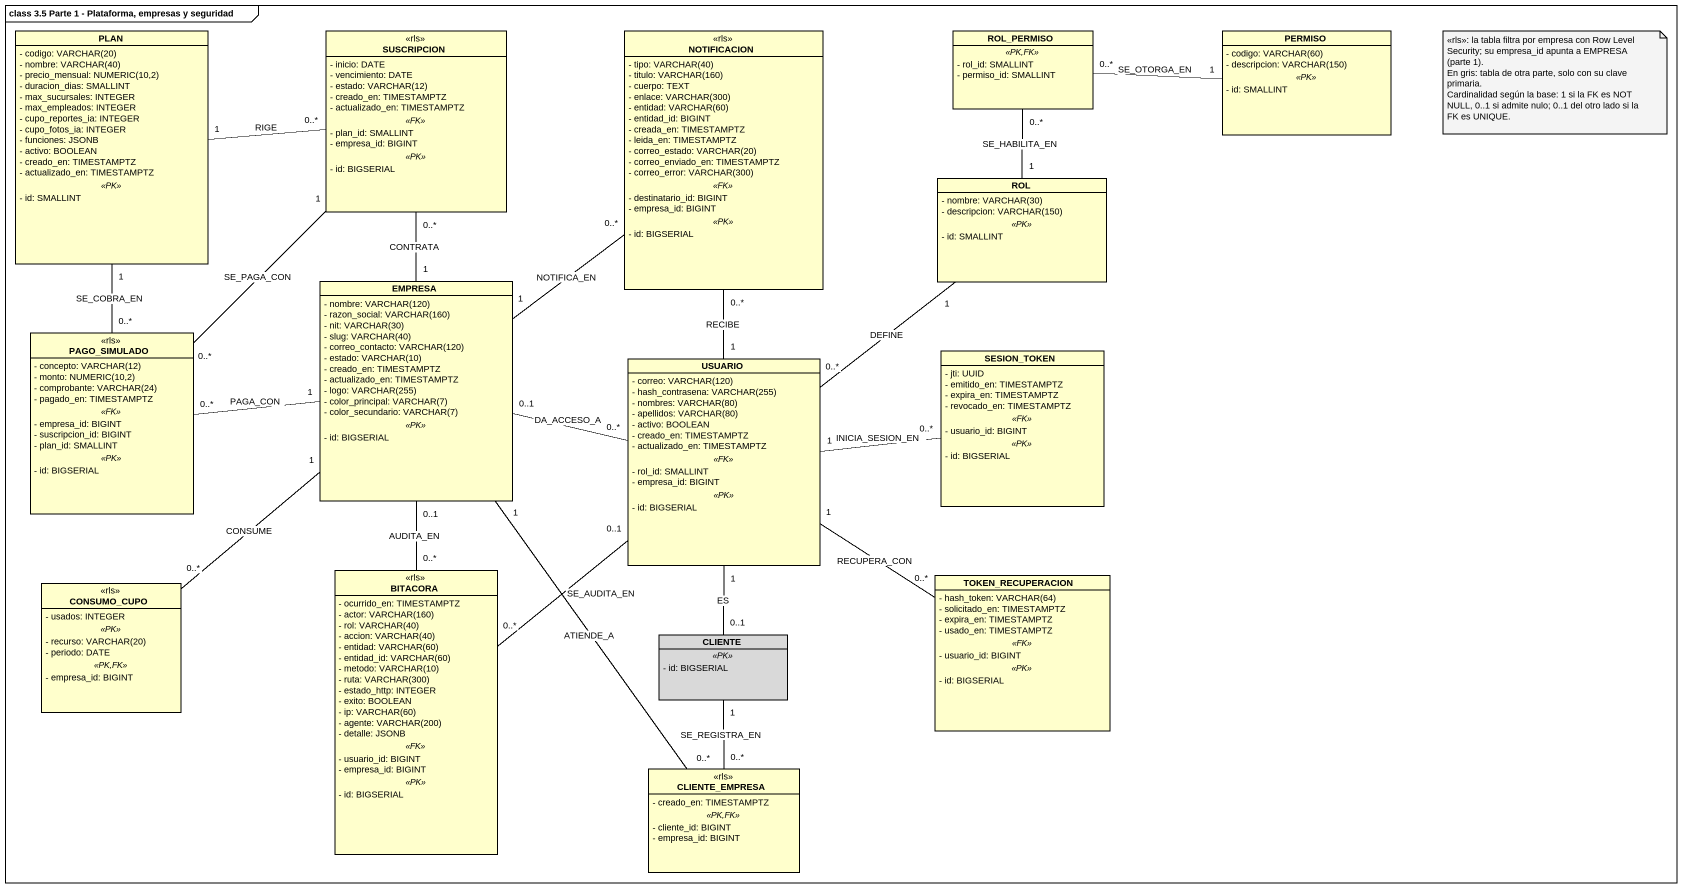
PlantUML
@startuml
mainframe class 3.5 Parte 1 - Plataforma, empresas y seguridad
hide circle
hide empty members
skinparam classAttributeIconSize 0
class PLAN {
  {field} - codigo: VARCHAR(20)
  {field} - nombre: VARCHAR(40)
  {field} - precio_mensual: NUMERIC(10,2)
  - duracion_dias: SMALLINT
  - max_sucursales: INTEGER
  - max_empleados: INTEGER
  - cupo_reportes_ia: INTEGER
  - cupo_fotos_ia: INTEGER
  - funciones: JSONB
  - activo: BOOLEAN
  - creado_en: TIMESTAMPTZ
  - actualizado_en: TIMESTAMPTZ
  .. <<PK>> ..
  - id: SMALLINT
}
class SUSCRIPCION <<rls>> {
  - inicio: DATE
  - vencimiento: DATE
  {field} - estado: VARCHAR(12)
  - creado_en: TIMESTAMPTZ
  - actualizado_en: TIMESTAMPTZ
  .. <<FK>> ..
  - plan_id: SMALLINT
  - empresa_id: BIGINT
  .. <<PK>> ..
  - id: BIGSERIAL
}
class NOTIFICACION <<rls>> {
  {field} - tipo: VARCHAR(40)
  {field} - titulo: VARCHAR(160)
  - cuerpo: TEXT
  {field} - enlace: VARCHAR(300)
  {field} - entidad: VARCHAR(60)
  - entidad_id: BIGINT
  - creada_en: TIMESTAMPTZ
  - leida_en: TIMESTAMPTZ
  {field} - correo_estado: VARCHAR(20)
  - correo_enviado_en: TIMESTAMPTZ
  {field} - correo_error: VARCHAR(300)
  .. <<FK>> ..
  - destinatario_id: BIGINT
  - empresa_id: BIGINT
  .. <<PK>> ..
  - id: BIGSERIAL
}
class ROL_PERMISO {
  .. <<PK,FK>> ..
  - rol_id: SMALLINT
  - permiso_id: SMALLINT
}
class PERMISO {
  {field} - codigo: VARCHAR(60)
  {field} - descripcion: VARCHAR(150)
  .. <<PK>> ..
  - id: SMALLINT
}
class ROL {
  {field} - nombre: VARCHAR(30)
  {field} - descripcion: VARCHAR(150)
  .. <<PK>> ..
  - id: SMALLINT
}
class EMPRESA {
  {field} - nombre: VARCHAR(120)
  {field} - razon_social: VARCHAR(160)
  {field} - nit: VARCHAR(30)
  {field} - slug: VARCHAR(40)
  {field} - correo_contacto: VARCHAR(120)
  {field} - estado: VARCHAR(10)
  - creado_en: TIMESTAMPTZ
  - actualizado_en: TIMESTAMPTZ
  {field} - logo: VARCHAR(255)
  {field} - color_principal: VARCHAR(7)
  {field} - color_secundario: VARCHAR(7)
  .. <<PK>> ..
  - id: BIGSERIAL
}
class PAGO_SIMULADO <<rls>> {
  {field} - concepto: VARCHAR(12)
  {field} - monto: NUMERIC(10,2)
  {field} - comprobante: VARCHAR(24)
  - pagado_en: TIMESTAMPTZ
  .. <<FK>> ..
  - empresa_id: BIGINT
  - suscripcion_id: BIGINT
  - plan_id: SMALLINT
  .. <<PK>> ..
  - id: BIGSERIAL
}
class USUARIO {
  {field} - correo: VARCHAR(120)
  {field} - hash_contrasena: VARCHAR(255)
  {field} - nombres: VARCHAR(80)
  {field} - apellidos: VARCHAR(80)
  - activo: BOOLEAN
  - creado_en: TIMESTAMPTZ
  - actualizado_en: TIMESTAMPTZ
  .. <<FK>> ..
  - rol_id: SMALLINT
  - empresa_id: BIGINT
  .. <<PK>> ..
  - id: BIGSERIAL
}
class SESION_TOKEN {
  - jti: UUID
  - emitido_en: TIMESTAMPTZ
  - expira_en: TIMESTAMPTZ
  - revocado_en: TIMESTAMPTZ
  .. <<FK>> ..
  - usuario_id: BIGINT
  .. <<PK>> ..
  - id: BIGSERIAL
}
class CONSUMO_CUPO <<rls>> {
  - usados: INTEGER
  .. <<PK>> ..
  {field} - recurso: VARCHAR(20)
  - periodo: DATE
  .. <<PK,FK>> ..
  - empresa_id: BIGINT
}
class BITACORA <<rls>> {
  - ocurrido_en: TIMESTAMPTZ
  {field} - actor: VARCHAR(160)
  {field} - rol: VARCHAR(40)
  {field} - accion: VARCHAR(40)
  {field} - entidad: VARCHAR(60)
  {field} - entidad_id: VARCHAR(60)
  {field} - metodo: VARCHAR(10)
  {field} - ruta: VARCHAR(300)
  - estado_http: INTEGER
  - exito: BOOLEAN
  {field} - ip: VARCHAR(60)
  {field} - agente: VARCHAR(200)
  - detalle: JSONB
  .. <<FK>> ..
  - usuario_id: BIGINT
  - empresa_id: BIGINT
  .. <<PK>> ..
  - id: BIGSERIAL
}
class TOKEN_RECUPERACION {
  {field} - hash_token: VARCHAR(64)
  - solicitado_en: TIMESTAMPTZ
  - expira_en: TIMESTAMPTZ
  - usado_en: TIMESTAMPTZ
  .. <<FK>> ..
  - usuario_id: BIGINT
  .. <<PK>> ..
  - id: BIGSERIAL
}
class CLIENTE #D9D9D9 {
  .. <<PK>> ..
  - id: BIGSERIAL
}
class CLIENTE_EMPRESA <<rls>> {
  - creado_en: TIMESTAMPTZ
  .. <<PK,FK>> ..
  - cliente_id: BIGINT
  - empresa_id: BIGINT
}
PLAN "1" -right- "0..*" SUSCRIPCION : RIGE
PLAN "1" -- "0..*" PAGO_SIMULADO : SE_COBRA_EN
SUSCRIPCION "1" -- "0..*" PAGO_SIMULADO : SE_PAGA_CON
PERMISO "1" -left- "0..*" ROL_PERMISO : SE_OTORGA_EN
ROL "1" -up- "0..*" ROL_PERMISO : SE_HABILITA_EN
ROL "1" -- "0..*" USUARIO : DEFINE
EMPRESA "1" -up- "0..*" SUSCRIPCION : CONTRATA
EMPRESA "1" -up- "0..*" NOTIFICACION : NOTIFICA_EN
EMPRESA "1" -left- "0..*" PAGO_SIMULADO : PAGA_CON
EMPRESA "0..1" -right- "0..*" USUARIO : DA_ACCESO_A
EMPRESA "1" -- "0..*" CONSUMO_CUPO : CONSUME
EMPRESA "0..1" -- "0..*" BITACORA : AUDITA_EN
EMPRESA "1" -- "0..*" CLIENTE_EMPRESA : ATIENDE_A
USUARIO "1" -up- "0..*" NOTIFICACION : RECIBE
USUARIO "1" -right- "0..*" SESION_TOKEN : INICIA_SESION_EN
USUARIO "0..1" -- "0..*" BITACORA : SE_AUDITA_EN
USUARIO "1" -- "0..*" TOKEN_RECUPERACION : RECUPERA_CON
USUARIO "1" -- "0..1" CLIENTE : ES
CLIENTE "1" -- "0..*" CLIENTE_EMPRESA : SE_REGISTRA_EN
note as N1
  <<rls>>: la tabla filtra por empresa con Row Level Security; su empresa_id apunta a EMPRESA (parte 1).
  En gris: tabla de otra parte, solo con su clave primaria.
  Cardinalidad según la base: 1 si la FK es NOT NULL, 0..1 si admite nulo; 0..1 del otro lado si la FK es UNIQUE.
end note
@enduml
